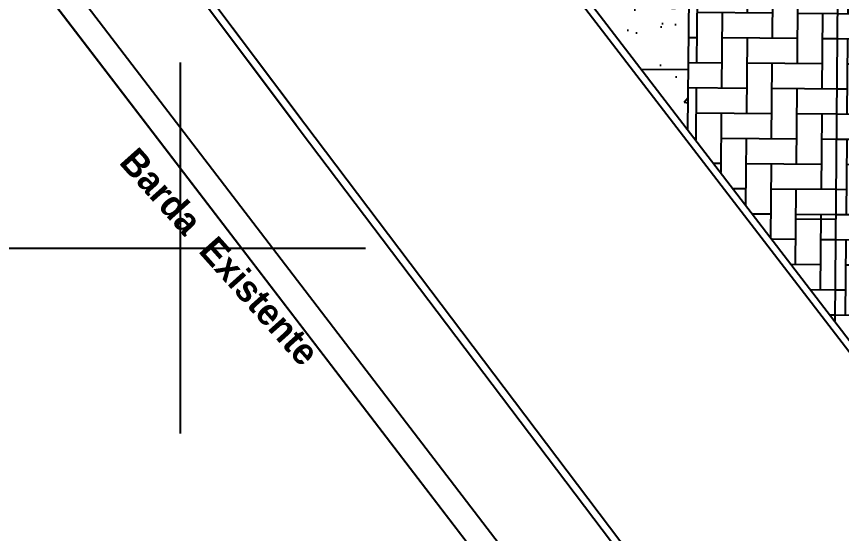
# Model space of a CAD drawing. Header units: millimetres. Extents: x 793 to 3159, y 750 to 2095.
# Drawn here: x 1173.75 to 1190.43, y 970.1 to 980.56 of the extents above; entities that cross this region are included whole.
import ezdxf

# ---------------------------------------------------------------- set-up
doc = ezdxf.new("R2010")
doc.units = ezdxf.units.MM
doc.linetypes.add('CENTER', pattern=[50.8, 31.75, -6.35, 6.35, -6.35])
doc.linetypes.add('CONTINUA', pattern=[0])
for name, color, linetype in [('A-BANQUETA', 8, 'Continuous'), ('A-PISOS', 252, 'Continuous'), ('A-PROY', 252, 'Continuous'), ('A-TEXTO', 2, 'Continuous'), ('barda existente', 240, 'Continuous'), ('GUARNICIONES', 8, 'Continuous'), ('LINEAS DE PAVIEMENTOS', 9, 'Continuous'), ('poligono real existente', 210, 'Continuous'), ('RETUTM01', 8, 'Continuous'), ('VERTICES', 210, 'Continuous')]:
    doc.layers.add(name, color=color, linetype=linetype)
doc.layers.add('JUNTA DE CONTROL', color=7, linetype='Continuous', true_color=0xf43e0b)
doc.styles.get("Standard").update_dxf_attribs({"font": 'arial.ttf'})
doc.styles.add('TEXTOS', font='cityb___.ttf', dxfattribs={"height": 0.25})
doc.linetypes.add('RAYACONTDIAG', pattern='A,0.8,["/",Standard,S=0.08,R=0,X=0.025,Y=-0.04],0', length=0.8)
pattern_1 = [(90, (-2174.8441, -711.9263), (-0.508, 0.508), [1.524, -0.508]), (180, (-2174.8441, -711.4183), (-0.508, 0.508), [1.524, -0.508])]

# ---------------------------------------------------------------- blocks, each defined once
blk = doc.blocks.new('A$C6A1540C3')
at = {"layer": 'RETUTM01', "color": 8, "linetype": 'Continuous'}
for p, q in [((3.75, 7.5), (3.75, 0)), ((0, 3.75), (7.5, 3.75))]:
    blk.add_line(p, q, dxfattribs=at)
blk = doc.blocks.new('A$C15914C01')
at = {"layer": 'A-PISOS', "linetype": 'CONTINUA', "ltscale": 0.5}
h = blk.add_hatch(dxfattribs=at)
h.set_pattern_fill('AR-HBONE', color=250, scale=0.005, angle=45)
h.set_pattern_definition(pattern_1)
h.paths.add_polyline_path([(10.817, -10.153), (7.817, -10.153), (7.826, -11.37), (9.23, -13.18), (10.817, -13.153)])
h.paths.add_polyline_path([(10.817, -13.153), (9.23, -13.18), (10.826, -15.225)])
h.paths.add_polyline_path([(10.817, -7.153), (7.817, -7.153), (7.817, -10.153), (10.817, -10.153)])
h.paths.add_polyline_path([(10.817, -4.153), (7.817, -4.153), (7.817, -7.153), (10.817, -7.153)])
h.paths.add_polyline_path([(10.817, -1.153), (7.817, -1.153), (7.817, -4.153), (10.817, -4.153)])
h.paths.add_polyline_path([(10.826, -0.871), (8.357, 1.601), (7.817, 1.071), (7.817, -1.153), (10.817, -1.153)])
h = blk.add_hatch(dxfattribs=at)
h.set_pattern_fill('AR-CONC', color=250, scale=0.01)
h.set_pattern_definition([(50, (-2174.8441, -711.9263), (1.8218467, -0.1593909), [0.1905, -2.0955]), (355, (-2174.8441, -711.9263), (-0.3524342, 1.9105685), [0.1524, -1.6764058]), (100.451445, (-2174.6923, -711.9396), (1.4694125, 1.7511775), [0.1619001, -1.7809024]), (46.1842, (-2174.844, -711.4183), (2.7107904, -0.4204233), [0.28575, -3.14325]), (96.63556, (-2174.6182, -711.4533), (2.3740413, 2.4742612), [0.2428502, -2.671356]), (351.18415, (-2174.844, -711.4183), (2.3740413, 2.4742612), [0.2285997, -2.5145973]), (21, (-2174.5901, -711.5453), (1.5161439, -1.022652), [0.1905, -2.0955]), (326, (-2174.5901, -711.5453), (0.6180203, 1.8418797), [0.1524, -1.6764]), (71.451445, (-2174.4638, -711.6305), (2.1341642, 0.8192277), [0.1619001, -1.7808994]), (37.5, (-2174.8441, -711.9263), (0.03088603, 0.84555039), [0, -1.65608, 0, -1.7018, 0, -1.68275]), (7.5, (-2174.8441, -711.9263), (0.66819663, 1.00180575), [0, -0.97028, 0, -1.61798, 0, -0.64135]), (327.5, (-2175.4105, -711.9263), (1.35590595, -0.05728744), [0, -0.635, 0, -1.9812, 0, -2.6289]), (317.5, (-2175.6645, -711.9263), (1.4812918, 0.2542649), [0, -0.8255, 0, -1.31572, 0, -1.8669])])
h.paths.add_polyline_path([(7.817, 1.071), (5.778, -0.928), (4.835, -0.908), (4.827, -7.541), (7.817, -11.37), (7.817, -10.153)])
h = blk.add_hatch(dxfattribs=at)
h.set_pattern_fill('AR-HBONE', color=250, scale=0.005, angle=45)
h.set_pattern_definition(pattern_1)
h.paths.add_polyline_path([(13.817, 0.017), (11.858, -1.904), (10.817, -0.862), (10.826, -15.225), (13.817, -19.056)])
at = {"layer": 'A-PISOS', "color": 250, "linetype": 'CONTINUA', "ltscale": 0.5}
for p, q in [((7.817, -11.37), (7.817, 1.071)), ((10.817, -0.862), (10.817, -15.213)), ((10.021, -13.153), (10.817, -13.153))]:
    blk.add_line(p, q, dxfattribs=at)
blk = doc.blocks.new('A$C3E6A45EC')
at = {"layer": 'JUNTA DE CONTROL', "linetype": 'CENTER', "ltscale": 0.05}
blk.add_line((7.026, -9.288), (7.976, -9.296), dxfattribs=at)

msp = doc.modelspace()

# ---------------------------------------------------------------- linework, layer by layer
at = {"layer": 'A-BANQUETA', "linetype": 'CONTINUA', "ltscale": 0.5}
for p, q in [((1195.90382, 953.69005, 291.27303), (1150.95891, 1012.42107, 289.64)), ((1195.53621, 953.34773, 293.251), (1150.59026, 1012.07951, 289.63997)), ((1170.34681, 990.46203, -292.89587), (1179.48879, 978.25717, -292.89587)), ((1170.55022, 990.44068, -292.89587), (1179.57698, 978.38924, -292.89587)), ((1179.57698, 978.38924, 292.081), (1189.96961, 964.64042, 292.081)), ((1179.48879, 978.25717, 292.081), (1189.91112, 964.46903, 292.081))]:
    msp.add_line(p, q, dxfattribs=at)
at = {"layer": 'A-PROY', "linetype": 'CONTINUA', "ltscale": 0.5}
msp.add_line((1184.12801, 982.19114, 292.303), (1216.90092, 939.45219, 292.303), dxfattribs=at)
at = {"layer": 'A-PROY', "linetype": 'CONTINUA', "ltscale": 0.5, "elevation": 293.72089}
msp.add_lwpolyline([(1179.3582, 988.78314), (1184.23707, 982.29569), (1216.97483, 939.60151, 0.23006344), (1218.14863, 939.01764), (1223.78865, 938.96962)], format="xyb", dxfattribs=at)
at = {"layer": 'barda existente', "linetype": 'Continuous', "ltscale": 10}
for p, q in [((1195.78847, 953.84268, 289.64), (1150.95891, 1012.42107, 289.64)), ((1195.38998, 953.54068, 291.618), (1150.56184, 1012.1172, 289.64))]:
    msp.add_line(p, q, dxfattribs=at)
at = {"layer": 'GUARNICIONES'}
msp.add_line((1170.62127, 990.09562, 292.081), (1179.40313, 978.37049, 292.081), dxfattribs=at)
at = {"layer": 'LINEAS DE PAVIEMENTOS'}
msp.add_line((1170.76075, 990.15961, 292.081), (1179.52319, 978.46041, 292.081), dxfattribs=at)
at = {"layer": 'poligono real existente', "linetype": 'RAYACONTDIAG', "elevation": 293.251}
msp.add_lwpolyline([(1055.37166, 1138.42562), (1109.5674, 1067.16951), (1112.36524, 1063.41754), (1148.03728, 1015.48678), (1150.55876, 1012.12127), (1195.38998, 953.54068), (1226.62171, 912.33106), (1239.42446, 895.99844), (1246.50946, 888.50967), (1253.87555, 881.25301), (1286.05184, 855.41673), (1294.59981, 849.47316), (1303.20501, 843.77574), (1311.87785, 838.04777), (1320.8075, 832.74745), (1329.87651, 827.81192), (1332.03838, 826.86341), (1343.18162, 821.07729)], dxfattribs=at)

# ---------------------------------------------------------------- block references
at = {"layer": 'A-TEXTO', "linetype": 'CONTINUA', "ltscale": 0.5}
msp.add_blockref('A$C3E6A45EC', (1179.3582, 988.78314, 293.72089), dxfattribs=at)
at = {"layer": 'JUNTA DE CONTROL', "linetype": 'CENTER', "ltscale": 0.05, "rotation": 359.5035917933524}
msp.add_blockref('A$C15914C01', (1179.60612, 989.70753, 293.72089), dxfattribs=at)
at = {"layer": 'poligono real existente'}
msp.add_blockref('A$C6A1540C3', (1173.30715, 972.1269), dxfattribs=at)

# ---------------------------------------------------------------- texts
at = {"layer": 'VERTICES', "style": 'TEXTOS'}
msp.add_text('Barda  Existente', height=0.53125, rotation=311.814333, dxfattribs=at).set_placement((1175.80662, 977.59955, -101.46063))

doc.saveas('drawing.dxf')
